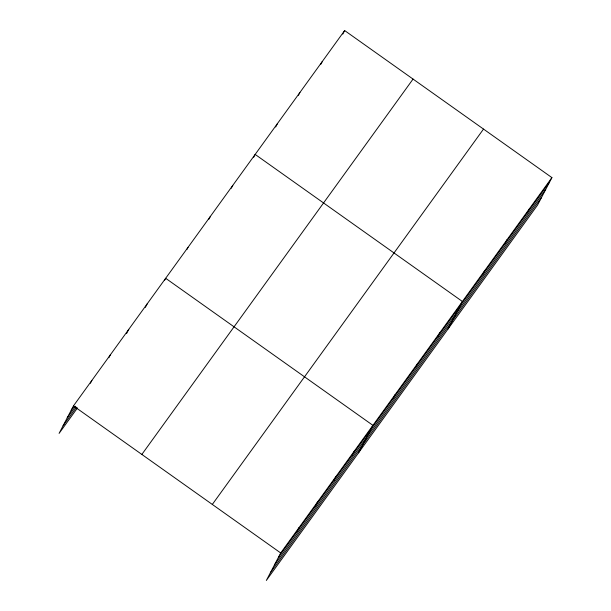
<?xml version="1.0" encoding="UTF-8"?>
<svg xmlns="http://www.w3.org/2000/svg" width="611" height="611" viewBox="0 0 611 611"><rect width="100%" height="100%" fill="white"/><g stroke="black" fill="none" stroke-linecap="round" stroke-linejoin="round"><path stroke-width="0.92" d="M551.909 177.61L280.709 552.97L266.343 580.45L537.543 205.09L551.909 177.61L344.657 30.55L73.457 405.91L59.091 433.39L77.528 407.865M90.405 383.242L91.894 380.386M108.85 357.718L110.339 354.861M126.546 333.614L128.784 329.337M145.357 307.379L147.22 303.812M164.542 280.426L165.665 278.288L372.916 425.348L358.55 452.827M186.92 249.464L188.035 247.318M208.924 219.204L210.413 216.355M231.294 188.241L232.791 185.385M253.672 157.271L255.161 154.423L462.412 301.483L448.046 328.955M275.676 127.019L277.539 123.453M298.42 95.339L299.909 92.482M320.79 64.369L322.287 61.52M342.794 34.117L344.657 30.55M296.908 531.723L299.146 527.446M315.352 506.198L317.59 501.921M333.797 480.674L336.035 476.397M352.234 455.149L354.472 450.872M393.056 398.662L395.286 394.385M415.427 367.692L417.664 363.415M437.804 336.722L440.042 332.445M482.553 274.79L484.79 270.513M504.923 243.827L507.161 239.543M527.301 212.857L529.538 208.58M71.22 410.187L74.015 406.323M67.218 417.848L75.596 406.246M63.093 425.737L76.505 407.17M141.851 454.439L413.051 79.079M212.315 504.442L483.515 129.081M278.471 557.247L549.671 181.887M274.469 564.908L545.669 189.547M270.345 572.797L541.545 197.429M73.457 405.91L280.709 552.97"/></g></svg>
